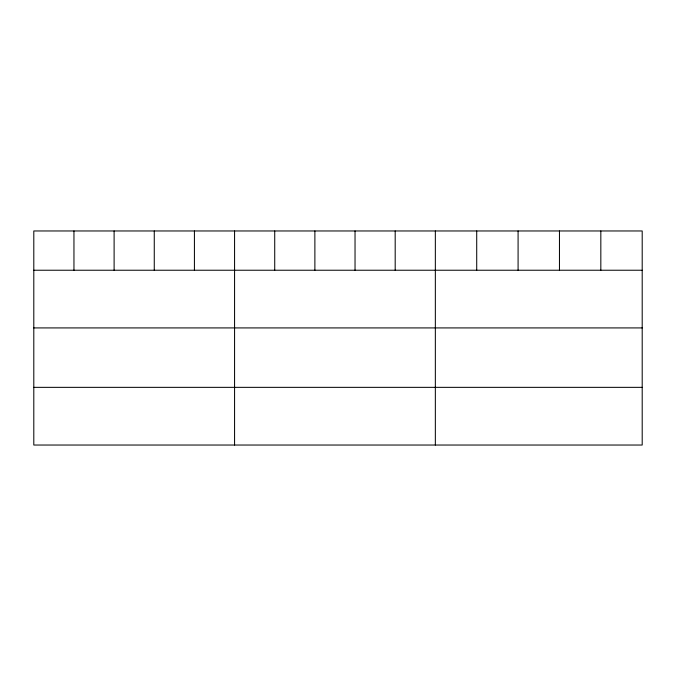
<?xml version="1.0" encoding="UTF-8"?>
<svg xmlns="http://www.w3.org/2000/svg" width="676" height="676" viewBox="0 0 676 676"><rect width="100%" height="100%" fill="white"/><g stroke="black" fill="none" stroke-linecap="round" stroke-linejoin="round"><path stroke-width="1.01" d="M642.2 270.231L642.2 445.036L33.8 445.036L33.8 230.964L642.2 230.964L642.2 270.231L33.8 270.231M33.8 327.919L642.2 327.919M33.8 387.348L642.2 387.348M600.829 230.964L600.829 270.231M559.458 230.964L559.458 270.231M518.086 230.964L518.086 270.231M476.715 230.964L476.715 270.231M435.344 230.964L435.344 445.036M395.19 230.964L395.19 270.231M355.035 230.964L355.035 270.231M314.881 230.964L314.881 270.231M274.726 230.964L274.726 270.231M234.572 230.964L234.572 445.036M194.418 230.964L194.418 270.231M154.263 230.964L154.263 270.231M114.109 230.964L114.109 270.231M73.954 230.964L73.954 270.231"/></g></svg>
